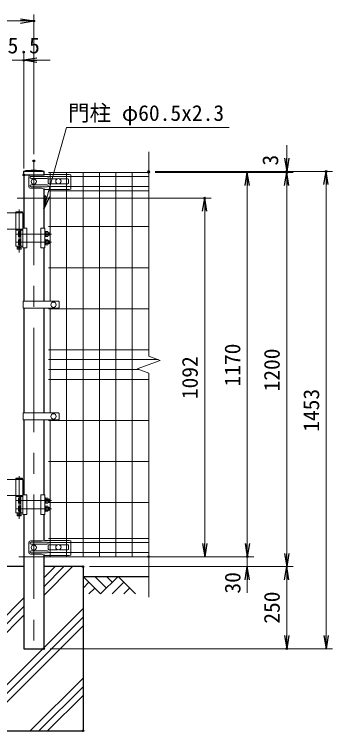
# Model space of a CAD drawing. Units: millimetres, scale not verified. Extents: x -4200 to 4200, y -2970 to 2970.
# Drawn here: x -1643 to -674, y -775 to 1409 of the extents above; entities that cross this region are included whole.
import ezdxf
from ezdxf.enums import TextEntityAlignment as Align

# ---------------------------------------------------------------- set-up
doc = ezdxf.new("R2010")
doc.units = ezdxf.units.MM
doc.header["$LTSCALE"] = 10
doc.header["$PDMODE"] = 32
doc.header["$PDSIZE"] = 5
doc.linetypes.add('USER1', pattern=[50.8, 31.75, -6.35, 6.35, -6.35])
for name, color, linetype, lineweight in [('0-0_D-STR1', 1, 'Continuous', 25), ('0-1_D-DCR-HCH', 7, 'Continuous', 13), ('0-2_D-BMK', 2, 'USER1', 13), ('0-3_D-BGD', 7, 'Continuous', 25), ('0-4_D-STR4', 7, 'Continuous', 25), ('0-5_D-STR-DIM', 7, 'Continuous', 13), ('0-8_D-STR2', 7, 'Continuous', 13), ('0-9_D-STR3', 3, 'Continuous', 13), ('0-A_D-STR-TXT', 7, 'Continuous', 13)]:
    doc.layers.add(name, color=color, linetype=linetype, lineweight=lineweight)
doc.layers.add('0-6_0', color=7, linetype='Continuous')
doc.layers.add('0-7_Defpoints', color=6, linetype='Continuous')
doc.styles.add('ＭＳ ゴシック', font='')
doc.styles.get('ＭＳ ゴシック').set_extended_font_data('MS Gothic')

# ---------------------------------------------------------------- blocks, each defined once
blk = doc.blocks.new('_Open')
at = {"layer": '0-6_0'}
blk.add_line((-10, 1.667), (0, 0), dxfattribs=at)
blk.add_lwpolyline([(-10, -1.667), (0, 0), (-10, 0)], dxfattribs=at)

msp = doc.modelspace()

# ---------------------------------------------------------------- linework, layer by layer
at = {"layer": '0-0_D-STR1'}
for p, q in [((-1552.9, 930.68), (-1615.8, 930.68)), ((-1552.9, 930.68), (-1615.8, 930.68)), ((-1615.8, 930.68), (-1615.8, 919.68)), ((-1552.9, 919.68), (-1615.8, 919.68)), ((-1614.3, 919.68), (-1614.3, 757.69)), ((-1552.9, 919.68), (-1552.9, 930.68)), ((-1552.9, 919.68), (-1552.9, 930.68)), ((-1553.8, 878.3), (-1553.8, 757.69)), ((-1614.3, 697.69), (-1614.3, 535.43)), ((-1553.8, 697.69), (-1553.8, 535.43)), ((-1614.3, 514.43), (-1614.3, 195.43)), ((-1553.8, 514.43), (-1553.8, 195.43)), ((-1614.3, 174.43), (-1614.3, -53.81)), ((-1553.8, 174.43), (-1553.8, -53.81)), ((-1614.3, -113.81), (-1614.3, -522.32)), ((-1553.8, -113.81), (-1553.8, -191.24)), ((-1553.8, -235.7), (-1553.8, -522.32)), ((-1614.3, -522.32), (-1553.8, -522.32))]:
    msp.add_line(p, q, dxfattribs=at)
msp.add_arc((-1584.35, 771.25), 162.5, 78.84081, 101.15919, dxfattribs=at)
msp.add_arc((-1584.35, 771.25), 162.5, 78.84081, 101.15919, dxfattribs=at)
at = {"layer": '0-1_D-DCR-HCH'}
for p, q in [((-1553.8, -360.06), (-1466.05, -272.32)), ((-1553.8, -333.54), (-1492.57, -272.32)), ((-1553.8, -307.03), (-1519.09, -272.32)), ((-1380.83, -355.53), (-1434.05, -302.32)), ((-1363.1, -337.79), (-1398.57, -302.32)), ((-1327.62, -302.32), (-1380.83, -355.53)), ((-1345.27, -320.15), (-1363.1, -302.32)), ((-1327.62, -302.32), (-1274.41, -355.53)), ((-1416.31, -320.05), (-1434.05, -337.71)), ((-1309.89, -320.05), (-1345.52, -355.53)), ((-1398.57, -337.79), (-1416.39, -355.53)), ((-1292.15, -337.79), (-1309.97, -355.53)), ((-1734.05, -487.28), (-1614.3, -367.53)), ((-1734.05, -513.79), (-1614.3, -394.04)), ((-1553.8, -519.16), (-1434.05, -399.41)), ((-1734.05, -540.31), (-1614.3, -420.56)), ((-1734.05, -725.92), (-1434.05, -425.92)), ((-1734.05, -752.44), (-1434.05, -452.44)), ((-1734.05, -699.41), (-1556.95, -522.32)), ((-1594.82, -772.32), (-1434.05, -611.54)), ((-1568.31, -772.32), (-1434.05, -638.06)), ((-1541.79, -772.32), (-1434.05, -664.57))]:
    msp.add_line(p, q, dxfattribs=at)
at = {"layer": '0-2_D-BMK'}
for p, q in [((-1584.05, 962.92), (-1584.05, -532.89)), ((-1628.35, 814.72), (-1628.35, 684.24)), ((-1638.15, 740.19), (-1529.95, 740.19)), ((-1638.15, 715.19), (-1529.95, 715.19)), ((-1623.35, 699.18), (-1633.35, 699.18)), ((-1628.35, 3.22), (-1628.35, -127.26)), ((-1638.15, -71.31), (-1529.95, -71.31)), ((-1638.15, -96.31), (-1529.95, -96.31)), ((-1623.35, -112.32), (-1633.35, -112.32))]:
    msp.add_line(p, q, dxfattribs=at)
at = {"layer": '0-3_D-BGD'}
msp.add_line((-1434.05, -302.32), (-1234.05, -302.32), dxfattribs=at)
at = {"layer": '0-4_D-STR4'}
for p, q in [((-1614.3, -272.32), (-1734.05, -272.32)), ((-1434.05, -272.32), (-1553.8, -272.32)), ((-1434.05, -272.32), (-1434.05, -772.32)), ((-1734.05, -772.32), (-1434.05, -772.32))]:
    msp.add_line(p, q, dxfattribs=at)
at = {"layer": '0-5_D-STR-DIM'}
for p, q in [((-1584.05, 982.92), (-1584.05, 1408.93)), ((-2579.05, 1388.93), (-1624.05, 1388.93)), ((-1614.3, 939.68), (-1614.3, 1288.93)), ((-1649.8, 1268.93), (-1614.3, 1268.93)), ((-1574.3, 1268.93), (-1534.3, 1268.93)), ((-814.05, 970.68), (-814.05, 1010.68)), ((-1214.05, 930.68), (-674.05, 930.68)), ((-1214.05, 930.68), (-794.05, 930.68)), ((-1214.05, 927.68), (-914.05, 927.68)), ((-1214.05, 927.68), (-794.05, 927.68)), ((-1214.05, 927.68), (-794.05, 927.68)), ((-814.05, 927.68), (-814.05, 930.68)), ((-934.05, -202.32), (-934.05, 887.68)), ((-814.05, -232.32), (-814.05, 887.68)), ((-814.05, 887.68), (-814.05, 847.68)), ((-694.05, -482.32), (-694.05, 890.68)), ((-1634.52, 849.68), (-1043.65, 849.68)), ((-1063.65, -202.32), (-1063.65, 809.68)), ((-934.05, -202.32), (-934.05, -162.32)), ((-1629.8, -242.32), (-1043.65, -242.32)), ((-1214.05, -242.32), (-914.05, -242.32)), ((-1214.05, -242.32), (-914.05, -242.32)), ((-934.05, -272.32), (-934.05, -242.32)), ((-1414.05, -272.32), (-914.05, -272.32)), ((-1414.05, -272.32), (-794.05, -272.32)), ((-1414.05, -272.32), (-794.05, -272.32)), ((-934.05, -312.32), (-934.05, -352.32)), ((-814.05, -312.32), (-814.05, -482.32)), ((-1533.8, -522.32), (-674.05, -522.32)), ((-1533.8, -522.32), (-794.05, -522.32))]:
    msp.add_line(p, q, dxfattribs=at)
at = {"layer": '0-7_Defpoints'}
for p in [(-1584.05, 1388.93), (-1614.3, 1268.93), (-1584.05, 962.92), (-1614.3, 919.68), (-1234.05, 930.68), (-1234.05, 927.68), (-934.05, 927.68), (-814.05, 930.68), (-814.05, 927.68), (-694.05, 930.68), (-1063.65, 849.68), (-1234.05, -242.32), (-934.05, -242.32), (-1434.05, -272.32), (-1553.8, -522.32), (-814.05, -522.32), (-1434.05, -772.32)]:
    msp.add_point(p, dxfattribs=at)
at = {"layer": '0-8_D-STR2'}
for p, q in [((-1234.05, 368.34), (-1234.05, 990.68)), ((-1539.05, 927.68), (-1234.05, 927.68)), ((-1534.05, 535.43), (-1534.05, 927.68)), ((-1484.05, -242.32), (-1484.05, 927.68)), ((-1434.05, -242.32), (-1434.05, 927.68)), ((-1384.05, -242.32), (-1384.05, 927.68)), ((-1334.05, -242.32), (-1334.05, 927.68)), ((-1284.05, -242.32), (-1284.05, 927.68)), ((-1539.05, 914.81), (-1234.05, 914.81)), ((-1539.05, 884.56), (-1234.05, 884.56)), ((-1539.05, 871.68), (-1234.05, 871.68)), ((-1539.05, 762.68), (-1234.05, 762.68)), ((-1539.05, 637.68), (-1234.05, 637.68)), ((-1539.05, 512.68), (-1234.05, 512.68)), ((-1534.05, 195.43), (-1534.05, 514.43)), ((-1539.05, 387.68), (-1234.05, 387.68)), ((-1539.05, 357.68), (-1204.78, 357.68)), ((-1269.29, 329.86), (-1198.81, 355.51)), ((-1198.81, 355.51), (-1234.05, 368.34)), ((-1539.05, 327.68), (-1263.31, 327.68)), ((-1234.05, 317.03), (-1269.29, 329.86)), ((-1234.05, -365.32), (-1234.05, 317.03)), ((-1539.05, 297.68), (-1234.05, 297.68)), ((-1539.05, 172.68), (-1234.05, 172.68)), ((-1534.05, -242.32), (-1534.05, 174.43)), ((-1539.05, 47.68), (-1234.05, 47.68)), ((-1539.05, -77.32), (-1234.05, -77.32)), ((-1539.05, -186.32), (-1234.05, -186.32)), ((-1539.05, -199.19), (-1234.05, -199.19)), ((-1539.05, -229.44), (-1234.05, -229.44)), ((-1539.05, -242.32), (-1234.05, -242.32))]:
    msp.add_line(p, q, dxfattribs=at)
at = {"layer": '0-9_D-STR3'}
for p, q in [((-1560.06, 919.68), (-1594.53, 919.68)), ((-1560.06, 919.76), (-1551.92, 921.48)), ((-1476.05, 921.48), (-1551.92, 921.48)), ((-1476.05, 921.48), (-1471.05, 920.48)), ((-1471.05, 876.68), (-1471.05, 920.48)), ((-1599.53, 884.68), (-1599.53, 914.68)), ((-1543.46, 915.68), (-1592.46, 915.68)), ((-1543.46, 909.68), (-1592.46, 909.68)), ((-1539.92, 906.18), (-1539.92, 895.18)), ((-1511.83, 908.18), (-1537.92, 908.18)), ((-1479.92, 908.18), (-1506.26, 908.18)), ((-1477.92, 906.18), (-1477.92, 895.18)), ((-1560.06, 879.68), (-1594.53, 879.68)), ((-1543.46, 889.68), (-1592.46, 889.68)), ((-1543.46, 883.68), (-1592.46, 883.68)), ((-1551.92, 875.68), (-1560.06, 879.68)), ((-1476.05, 875.68), (-1551.92, 875.68)), ((-1511.83, 893.18), (-1537.92, 893.18)), ((-1479.92, 893.18), (-1506.26, 893.18)), ((-1476.05, 875.68), (-1471.05, 876.68)), ((-1637.35, 808.18), (-1638.35, 807.18)), ((-1619.35, 808.18), (-1637.35, 808.18)), ((-1619.35, 808.18), (-1618.35, 807.18)), ((-1639.2, 804.19), (-1693.06, 804.19)), ((-1639.2, 755.19), (-1639.2, 804.19)), ((-1617.5, 804.19), (-1639.2, 804.19)), ((-1618.35, 807.18), (-1638.35, 807.18)), ((-1638.35, 804.19), (-1638.35, 807.18)), ((-1618.35, 804.18), (-1638.35, 804.19)), ((-1618.35, 804.18), (-1618.35, 807.18)), ((-1617.5, 804.19), (-1617.5, 697.69)), ((-1639.2, 755.19), (-1693.06, 755.19)), ((-1617.5, 755.19), (-1639.2, 755.19)), ((-1617.5, 755.19), (-1639.2, 755.19)), ((-1639.2, 703.19), (-1639.2, 752.19)), ((-1639.2, 752.19), (-1617.5, 752.19)), ((-1638.85, 752.19), (-1638.85, 755.19)), ((-1638.85, 755.19), (-1617.85, 755.19)), ((-1617.85, 752.19), (-1638.85, 752.19)), ((-1630.6, 745.81), (-1630.6, 734.56)), ((-1629.52, 747.69), (-1625.1, 747.69)), ((-1629.52, 743.94), (-1625.1, 743.94)), ((-1625.1, 731.19), (-1625.1, 749.19)), ((-1625.1, 747.69), (-1625.1, 732.69)), ((-1623.5, 703.19), (-1623.5, 752.19)), ((-1617.85, 752.19), (-1617.85, 755.19)), ((-1617.5, 757.69), (-1605, 757.69)), ((-1605, 757.69), (-1605, 697.69)), ((-1563.07, 757.69), (-1563.07, 697.69)), ((-1550.57, 757.69), (-1563.07, 757.69)), ((-1550.58, 749.19), (-1548.98, 749.19)), ((-1550.57, 731.19), (-1550.58, 749.19)), ((-1550.57, 757.69), (-1550.57, 697.69)), ((-1548.98, 749.19), (-1548.97, 731.19)), ((-1548.98, 747.89), (-1548.97, 732.49)), ((-1546.97, 747.69), (-1541.17, 747.69)), ((-1546.97, 747.69), (-1546.97, 732.69)), ((-1546.97, 743.94), (-1541.17, 743.94)), ((-1540.47, 745.96), (-1540.47, 734.42)), ((-1540.47, 744.19), (-1536.1, 744.19)), ((-1536.1, 744.19), (-1535.1, 743.19)), ((-1630.6, 720.81), (-1630.6, 709.56)), ((-1629.52, 736.43), (-1625.1, 736.43)), ((-1629.52, 732.69), (-1625.1, 732.69)), ((-1629.52, 722.69), (-1625.1, 722.69)), ((-1625.1, 731.19), (-1623.5, 731.19)), ((-1625.1, 706.19), (-1625.1, 724.19)), ((-1625.1, 722.69), (-1625.1, 707.69)), ((-1550.58, 724.19), (-1548.98, 724.19)), ((-1550.57, 706.19), (-1550.58, 724.19)), ((-1550.57, 731.19), (-1548.97, 731.19)), ((-1548.98, 724.19), (-1548.97, 706.19)), ((-1548.98, 722.89), (-1548.97, 707.49)), ((-1548.97, 741.25), (-1546.97, 740.1)), ((-1548.97, 740.56), (-1546.97, 739.41)), ((-1548.97, 732.49), (-1546.97, 732.49)), ((-1546.97, 736.44), (-1541.17, 736.44)), ((-1546.97, 732.69), (-1541.17, 732.69)), ((-1546.97, 722.69), (-1541.17, 722.69)), ((-1546.97, 722.69), (-1546.97, 707.69)), ((-1540.47, 737.19), (-1535.1, 737.19)), ((-1540.47, 736.19), (-1536.1, 736.19)), ((-1540.47, 720.96), (-1540.47, 709.42)), ((-1617.5, 703.19), (-1639.2, 703.19)), ((-1634.35, 703.19), (-1634.35, 695.18)), ((-1629.52, 718.94), (-1625.1, 718.94)), ((-1629.52, 711.43), (-1625.1, 711.43)), ((-1629.52, 707.69), (-1625.1, 707.69)), ((-1625.1, 706.19), (-1623.5, 706.19)), ((-1622.35, 703.19), (-1622.35, 695.18)), ((-1550.57, 706.19), (-1548.97, 706.19)), ((-1548.97, 716.25), (-1546.97, 715.1)), ((-1548.97, 715.56), (-1546.97, 714.41)), ((-1548.97, 707.49), (-1546.97, 707.49)), ((-1546.97, 718.94), (-1541.17, 718.94)), ((-1546.97, 711.44), (-1541.17, 711.44)), ((-1546.97, 707.69), (-1541.17, 707.69)), ((-1540.47, 719.19), (-1536.1, 719.19)), ((-1540.47, 712.19), (-1535.1, 712.19)), ((-1540.47, 711.19), (-1536.1, 711.19)), ((-1536.1, 719.19), (-1535.1, 718.19)), ((-1634.35, 695.18), (-1633.35, 694.18)), ((-1634.35, 695.18), (-1622.35, 695.18)), ((-1633.35, 694.18), (-1623.35, 694.18)), ((-1623.35, 694.18), (-1622.35, 695.18)), ((-1617.5, 697.69), (-1605, 697.69)), ((-1550.57, 697.69), (-1563.07, 697.69)), ((-1616.6, 535.43), (-1509.06, 535.43)), ((-1616.6, 535.43), (-1616.6, 514.43)), ((-1507.06, 533.43), (-1507.06, 516.43)), ((-1616.6, 514.43), (-1509.06, 514.43)), ((-1616.6, 195.43), (-1509.06, 195.43)), ((-1616.6, 195.43), (-1616.6, 174.43)), ((-1507.06, 193.43), (-1507.06, 176.43)), ((-1616.6, 174.43), (-1509.06, 174.43)), ((-1639.2, -7.31), (-1693.06, -7.31)), ((-1639.2, -56.31), (-1639.2, -7.31)), ((-1617.5, -7.31), (-1639.2, -7.31)), ((-1637.35, -3.32), (-1638.35, -4.32)), ((-1618.35, -4.32), (-1638.35, -4.32)), ((-1638.35, -7.31), (-1638.35, -4.32)), ((-1618.35, -7.32), (-1638.35, -7.31)), ((-1619.35, -3.32), (-1637.35, -3.32)), ((-1619.35, -3.32), (-1618.35, -4.32)), ((-1618.35, -7.32), (-1618.35, -4.32)), ((-1617.5, -7.31), (-1617.5, -113.81)), ((-1639.2, -56.31), (-1693.06, -56.31)), ((-1617.5, -56.31), (-1639.2, -56.31)), ((-1617.5, -56.31), (-1639.2, -56.31)), ((-1639.2, -108.31), (-1639.2, -59.31)), ((-1639.2, -59.31), (-1617.5, -59.31)), ((-1638.85, -59.31), (-1638.85, -56.31)), ((-1638.85, -56.31), (-1617.85, -56.31)), ((-1617.85, -59.31), (-1638.85, -59.31)), ((-1629.52, -63.81), (-1625.1, -63.81)), ((-1625.1, -80.31), (-1625.1, -62.31)), ((-1625.1, -63.81), (-1625.1, -78.81)), ((-1623.5, -108.31), (-1623.5, -59.31)), ((-1617.85, -59.31), (-1617.85, -56.31)), ((-1617.5, -53.81), (-1605, -53.81)), ((-1605, -53.81), (-1605, -113.81)), ((-1563.07, -53.81), (-1563.07, -113.81)), ((-1550.57, -53.81), (-1563.07, -53.81)), ((-1550.58, -62.31), (-1548.98, -62.31)), ((-1550.57, -80.31), (-1550.58, -62.31)), ((-1550.57, -53.81), (-1550.57, -113.81)), ((-1548.98, -62.31), (-1548.97, -80.31)), ((-1548.98, -63.61), (-1548.97, -79.01)), ((-1546.97, -63.81), (-1541.17, -63.81)), ((-1546.97, -63.81), (-1546.97, -78.81)), ((-1630.6, -65.69), (-1630.6, -76.94)), ((-1629.52, -67.56), (-1625.1, -67.56)), ((-1629.52, -75.07), (-1625.1, -75.07)), ((-1629.52, -78.81), (-1625.1, -78.81)), ((-1625.1, -80.31), (-1623.5, -80.31)), ((-1625.1, -105.31), (-1625.1, -87.31)), ((-1550.58, -87.31), (-1548.98, -87.31)), ((-1550.57, -105.31), (-1550.58, -87.31)), ((-1550.57, -80.31), (-1548.97, -80.31)), ((-1548.98, -87.31), (-1548.97, -105.31)), ((-1548.97, -70.25), (-1546.97, -71.4)), ((-1548.97, -70.94), (-1546.97, -72.09)), ((-1548.97, -79.01), (-1546.97, -79.01)), ((-1546.97, -67.56), (-1541.17, -67.56)), ((-1546.97, -75.06), (-1541.17, -75.06)), ((-1546.97, -78.81), (-1541.17, -78.81)), ((-1540.47, -65.54), (-1540.47, -77.08)), ((-1540.47, -67.31), (-1536.1, -67.31)), ((-1540.47, -74.31), (-1535.1, -74.31)), ((-1540.47, -75.31), (-1536.1, -75.31)), ((-1536.1, -67.31), (-1535.1, -68.31)), ((-1617.5, -108.31), (-1639.2, -108.31)), ((-1634.35, -108.31), (-1634.35, -116.32)), ((-1630.6, -90.69), (-1630.6, -101.94)), ((-1629.52, -88.81), (-1625.1, -88.81)), ((-1629.52, -92.56), (-1625.1, -92.56)), ((-1629.52, -100.07), (-1625.1, -100.07)), ((-1629.52, -103.81), (-1625.1, -103.81)), ((-1625.1, -88.81), (-1625.1, -103.81)), ((-1625.1, -105.31), (-1623.5, -105.31)), ((-1622.35, -108.31), (-1622.35, -116.32)), ((-1550.57, -105.31), (-1548.97, -105.31)), ((-1548.98, -88.61), (-1548.97, -104.01)), ((-1548.97, -95.25), (-1546.97, -96.4)), ((-1548.97, -95.94), (-1546.97, -97.09)), ((-1548.97, -104.01), (-1546.97, -104.01)), ((-1546.97, -88.81), (-1541.17, -88.81)), ((-1546.97, -88.81), (-1546.97, -103.81)), ((-1546.97, -92.56), (-1541.17, -92.56)), ((-1546.97, -100.06), (-1541.17, -100.06)), ((-1546.97, -103.81), (-1541.17, -103.81)), ((-1540.47, -90.54), (-1540.47, -102.08)), ((-1540.47, -92.31), (-1536.1, -92.31)), ((-1540.47, -99.31), (-1535.1, -99.31)), ((-1540.47, -100.31), (-1536.1, -100.31)), ((-1536.1, -92.31), (-1535.1, -93.31)), ((-1634.35, -116.32), (-1633.35, -117.32)), ((-1634.35, -116.32), (-1622.35, -116.32)), ((-1633.35, -117.32), (-1623.35, -117.32)), ((-1623.35, -117.32), (-1622.35, -116.32)), ((-1617.5, -113.81), (-1605, -113.81)), ((-1550.57, -113.81), (-1563.07, -113.81)), ((-1560.06, -194.32), (-1594.53, -194.32)), ((-1560.06, -194.24), (-1551.92, -192.52)), ((-1476.05, -192.52), (-1551.92, -192.52)), ((-1476.05, -192.52), (-1471.05, -193.52)), ((-1471.05, -237.32), (-1471.05, -193.52)), ((-1599.53, -229.32), (-1599.53, -199.32)), ((-1543.46, -198.32), (-1592.46, -198.32)), ((-1543.46, -204.32), (-1592.46, -204.32)), ((-1539.92, -207.82), (-1539.92, -218.82)), ((-1511.83, -205.82), (-1537.92, -205.82)), ((-1479.92, -205.82), (-1506.26, -205.82)), ((-1477.92, -207.82), (-1477.92, -218.82)), ((-1560.06, -234.32), (-1594.53, -234.32)), ((-1543.46, -224.32), (-1592.46, -224.32)), ((-1543.46, -230.32), (-1592.46, -230.32)), ((-1551.92, -238.32), (-1560.06, -234.32)), ((-1476.05, -238.32), (-1551.92, -238.32)), ((-1511.83, -220.82), (-1537.92, -220.82)), ((-1479.92, -220.82), (-1506.26, -220.82)), ((-1476.05, -238.32), (-1471.05, -237.32))]:
    msp.add_line(p, q, dxfattribs=at)
for points in [[(-1625.1, 749.19), (-1623.5, 749.19), (-1623.5, 731.19)], [(-1548.97, 747.89), (-1546.98, 747.89), (-1546.97, 732.49)], [(-1540.47, 743.19), (-1535.1, 743.19), (-1535.1, 737.19)], [(-1536.1, 744.19), (-1536.1, 736.19), (-1535.1, 737.19)], [(-1625.1, 724.19), (-1623.5, 724.19), (-1623.5, 706.19)], [(-1548.97, 722.89), (-1546.98, 722.89), (-1546.97, 707.49)], [(-1540.47, 718.19), (-1535.1, 718.19), (-1535.1, 712.19)], [(-1536.1, 719.19), (-1536.1, 711.19), (-1535.1, 712.19)], [(-1625.1, -62.31), (-1623.5, -62.31), (-1623.5, -80.31)], [(-1548.97, -63.61), (-1546.98, -63.61), (-1546.97, -79.01)], [(-1625.1, -87.31), (-1623.5, -87.31), (-1623.5, -105.31)], [(-1540.47, -68.31), (-1535.1, -68.31), (-1535.1, -74.31)], [(-1536.1, -67.31), (-1536.1, -75.31), (-1535.1, -74.31)], [(-1548.97, -88.61), (-1546.98, -88.61), (-1546.97, -104.01)], [(-1540.47, -93.31), (-1535.1, -93.31), (-1535.1, -99.31)], [(-1536.1, -92.31), (-1536.1, -100.31), (-1535.1, -99.31)]]:
    msp.add_lwpolyline(points, dxfattribs=at)
for centre, radius in [((-1584.05, 899.68), 8), ((-1509.05, 900.68), 8), ((-1628.35, 699.19), 2), ((-1524.05, 524.93), 8), ((-1524.05, 184.93), 8), ((-1628.35, -112.31), 2), ((-1584.05, -214.32), 8), ((-1509.05, -213.32), 8)]:
    msp.add_circle(centre, radius, dxfattribs=at)
for centre, radius, start, end in [((-1594.53, 914.68), 5, 90, 180), ((-1592.46, 912.68), 3, 90, 270), ((-1543.46, 912.68), 3, 270, 90), ((-1537.92, 906.18), 2, 90, 180), ((-1479.92, 906.18), 2, 0, 90), ((-1594.53, 884.68), 5, 180, 270), ((-1592.46, 886.68), 3, 90, 270), ((-1543.46, 886.68), 3, 270, 90), ((-1537.92, 895.18), 2, 180, 270), ((-1479.92, 895.18), 2, 270, 0), ((-1628.44, 745.81), 2.16, 120, 240), ((-1623.52, 740.19), 7.08, 147.93138, 212.06862), ((-1543.32, 745.81), 2.85, 318.83491, 41.16509), ((-1550.87, 740.19), 10.39, 338.85295, 21.14705), ((-1628.44, 734.56), 2.16, 120, 240), ((-1628.44, 720.81), 2.16, 120, 240), ((-1543.32, 720.81), 2.85, 318.83491, 41.16509), ((-1543.32, 734.56), 2.85, 318.86505, 41.13495), ((-1623.52, 715.19), 7.08, 147.93138, 212.06862), ((-1628.44, 709.56), 2.16, 120, 240), ((-1550.87, 715.19), 10.39, 338.85295, 21.14705), ((-1543.32, 709.56), 2.85, 318.86505, 41.13495), ((-1509.06, 533.43), 2, 0, 90), ((-1509.06, 516.43), 2, 270, 0), ((-1509.06, 193.43), 2, 0, 90), ((-1509.06, 176.43), 2, 270, 0), ((-1628.44, -65.69), 2.16, 120, 240), ((-1543.32, -65.69), 2.85, 318.83491, 41.16509), ((-1623.52, -71.31), 7.08, 147.93138, 212.06862), ((-1628.44, -76.94), 2.16, 120, 240), ((-1550.87, -71.31), 10.39, 338.85295, 21.14705), ((-1543.32, -76.94), 2.85, 318.86505, 41.13495), ((-1628.44, -90.69), 2.16, 120, 240), ((-1623.52, -96.31), 7.08, 147.93138, 212.06862), ((-1628.44, -101.94), 2.16, 120, 240), ((-1543.32, -90.69), 2.85, 318.83491, 41.16509), ((-1550.87, -96.31), 10.39, 338.85295, 21.14705), ((-1543.32, -101.94), 2.85, 318.86505, 41.13495), ((-1594.53, -199.32), 5, 90, 180), ((-1592.46, -201.32), 3, 90, 270), ((-1543.46, -201.32), 3, 270, 90), ((-1537.92, -207.82), 2, 90, 180), ((-1479.92, -207.82), 2, 0, 90), ((-1594.53, -229.32), 5, 180, 270), ((-1592.46, -227.32), 3, 90, 270), ((-1543.46, -227.32), 3, 270, 90), ((-1537.92, -218.82), 2, 180, 270), ((-1479.92, -218.82), 2, 270, 0)]:
    msp.add_arc(centre, radius, start, end, dxfattribs=at)
at = {"layer": '0-A_D-STR-TXT'}
msp.add_lwpolyline([(-989.51, 1064.78), (-1483.97, 1064.78), (-1553.25, 819.07)], dxfattribs=at)

# ---------------------------------------------------------------- block references
at = {"layer": '0-5_D-STR-DIM', "xscale": 4, "yscale": 4}
msp.add_blockref('_Open', (-1584.05, 1388.93), dxfattribs=at)
for p, rotation in [((-1614.3, 1268.93), 180), ((-814.05, 930.68), 270), ((-934.05, 927.68), 90), ((-814.05, 927.68), 90), ((-814.05, 927.68), 90), ((-694.05, 930.68), 90), ((-1063.65, 849.68), 90), ((-1063.65, -242.32), 270), ((-934.05, -242.32), 270), ((-934.05, -242.32), 270), ((-814.05, -272.32), 270), ((-934.05, -272.32), 90), ((-814.05, -272.32), 90), ((-814.05, -522.32), 270), ((-694.05, -522.32), 270)]:
    msp.add_blockref('_Open', p, dxfattribs=dict(at, rotation=rotation))
at = {"layer": '0-A_D-STR-TXT', "xscale": 4, "yscale": 4, "rotation": 254.25184}
msp.add_blockref('_Open', (-1553.8, 817.15), dxfattribs=at)

# ---------------------------------------------------------------- texts
at = {"layer": '0-5_D-STR-DIM', "style": 'ＭＳ ゴシック'}
msp.add_text('35.5', height=48.09, dxfattribs=at).set_placement((-1696.52, 1275.67), align=Align.BOTTOM_LEFT)
for s, p in [('3', (-825.46, 948.57)), ('1170', (-940.79, 275.78)), ('1200', (-820.79, 260.78)), ('1092', (-1070.4, 237.31)), ('1453', (-700.79, 137.93)), ('30', (-940.35, -354.51)), ('250', (-820.79, -446.32))]:
    msp.add_text(s, height=48.09, rotation=90, dxfattribs=at).set_placement(p, align=Align.BOTTOM_LEFT)
at = {"layer": '0-A_D-STR-TXT', "style": 'ＭＳ ゴシック'}
msp.add_text('門柱 φ60.5x2.3', height=48.09, dxfattribs=at).set_placement((-1479.79, 1070.13), align=Align.BOTTOM_LEFT)

doc.saveas('drawing.dxf')
